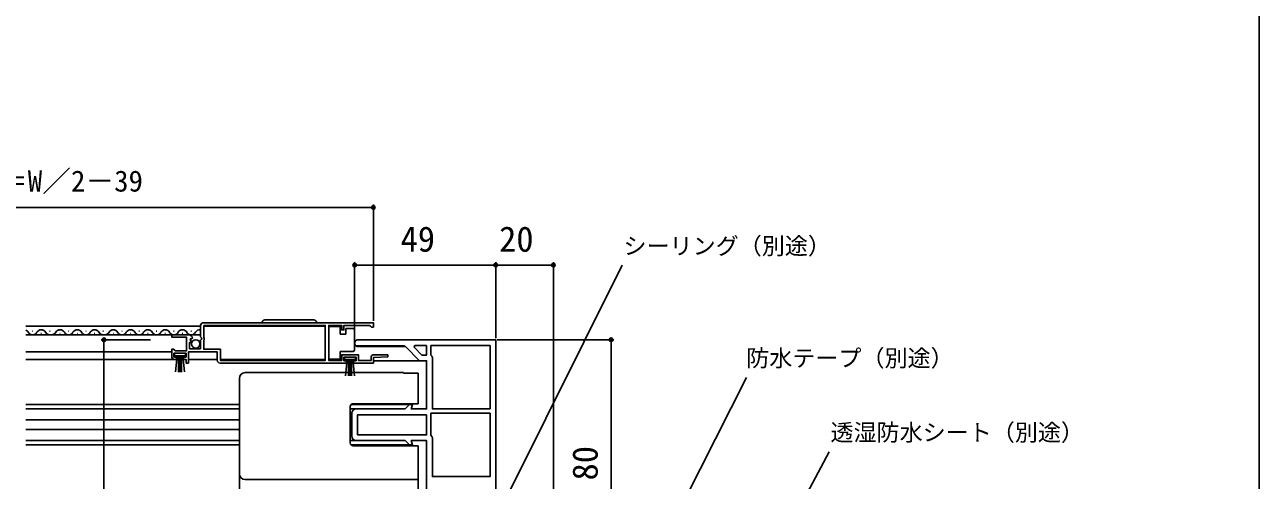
# Model space of a CAD drawing. Units: millimetres, scale not verified. Extents: x -525 to 525, y -783 to 779.
# Drawn here: x 96.5 to 525, y -481.1 to -323 of the extents above; entities that cross this region are included whole.
import ezdxf
from ezdxf.enums import TextEntityAlignment as Align

# ---------------------------------------------------------------- set-up
doc = ezdxf.new("R2010")
doc.units = ezdxf.units.MM
doc.header["$LTSCALE"] = 4
for name, color, linetype in [('0-2_YKK_11', 7, 'Continuous'), ('0-4_YKK_12', 2, 'Continuous'), ('0-5_YKK_13', 4, 'Continuous'), ('0-7_YKK_D', 6, 'Continuous'), ('0-8_YKK_ZWAK', 7, 'Continuous')]:
    doc.layers.add(name, color=color, linetype=linetype)
doc.styles.add('ＭＳ ゴシック', font='')
doc.styles.get('ＭＳ ゴシック').set_extended_font_data('MS Gothic')

msp = doc.modelspace()

# ---------------------------------------------------------------- linework, layer by layer
at = {"layer": '0-2_YKK_11'}
msp.add_line((210, -457.8), (210, -465.8), dxfattribs=at)
for points in [[(154.699, -431.782), (154.448, -431.993), (154.129, -431.908), (153.859, -432.376), (154.424, -432.941), (154.317, -433.2), (153.7, -433.2), (153.7, -435.4), (157.5, -435.4), (157.5, -432.4), (157.8, -432.1), (157.953, -431.771), (157.5, -431.231), (157.5, -427.4)], [(158.5, -426.4), (217.5, -426.4), (217.5, -427.9), (216.8, -427.9), (216.5, -427.6), (216.2, -427.3), (207.3, -427.3), (207.3, -428.9), (206.5, -428.9), (206.5, -427.3), (202, -427.3), (202, -439.5), (206.5, -439.5), (206.5, -437.5), (212.3, -437.5), (212.3, -439.5), (216.7, -439.5), (216.7, -438.5)], [(147.5, -438.1), (147.5, -435.6), (148.2, -435.6), (148.5, -435.9), (148.8, -436.2), (152.6, -436.2), (152.6, -431.4), (147.5, -431.4), (147.5, -430.6), (153.404, -430.6)], [(260, -509.8), (260, -432.3), (212.2, -432.3)], [(163.3, -439.4), (163.3, -436.5), (153.3, -436.5), (153.3, -440.4), (152.5, -440.4), (152.5, -439.1), (151.6, -439.1), (151.6, -438.3), (152.5, -438.3), (152.5, -437), (148.3, -437), (148.3, -438.3), (149.2, -438.3), (149.2, -439.1), (148.5, -439.1)], [(212.2, -434.7), (228.6, -434.7), (233.5, -439.6), (236, -439.6), (236, -456.3), (230.659, -456.3), (231.061, -454.8), (230, -454.8), (228.5, -456.3), (211.5, -456.3)], [(217.7, -437.5), (222.491, -437.5), (222.508, -438.283), (217.5, -438.5), (217.5, -440.4), (210.6, -440.4), (210.6, -439.6), (211.5, -439.6), (211.5, -438.3), (207.3, -438.3), (207.3, -439.6), (208.2, -439.6), (208.2, -440.4), (164.3, -440.4)], [(211.5, -467.3), (228.5, -467.3), (230, -468.8), (231.061, -468.8), (230.659, -467.3), (236, -467.3), (236, -493.675), (236.187, -494.066), (236.187, -494.534), (236, -494.924), (236, -507.3), (230.659, -507.3), (231.061, -505.8), (230, -505.8), (228.5, -507.3), (211.5, -507.3)]]:
    msp.add_lwpolyline(points, dxfattribs=at)
for points in [[(158.6, -427.3), (200.8, -427.3), (200.8, -439.5), (164.4, -439.5), (164.4, -435.6), (158.6, -435.6), (158.6, -432.5), (158.8, -432.3), (158.8, -431.7), (158.6, -431.5)], [(236, -434.3), (231.901, -434.3), (231.646, -434.917), (234.328, -437.6), (236, -437.6)], [(258, -456.3), (258, -434.3), (237.5, -434.3), (237.5, -437.6), (237.75, -438.033), (238, -438.466), (238, -456.3)], [(236, -458.3), (212, -458.3), (212, -465.3), (236, -465.3)], [(258, -457.8), (258, -479.8), (238, -479.8), (238, -466.3), (237.75, -465.867), (237.5, -465.434), (237.5, -457.8)]]:
    msp.add_lwpolyline(points, close=True, dxfattribs=at)
for centre, radius, start, end in [((158.5, -427.4), 1, 90.00001, 179.99999), ((153.404, -431.9), 1.3, 5.2159, 90.00002), ((212.2, -433.5), 1.2, 89.99999, 270.00001), ((148.5, -438.1), 1, 180.00001, 269.99999), ((164.3, -439.4), 1, 180.00001, 269.99999), ((217.7, -438.5), 1, 90.00001, 179.99999), ((211.5, -457.8), 1.5, 90.00001, 179.99999), ((211.5, -465.8), 1.5, 180.00001, 269.99999)]:
    msp.add_arc(centre, radius, start, end, dxfattribs=at)
at = {"layer": '0-4_YKK_12'}
for p, q in [((96.86, -427.6), (124.498, -427.6)), ((157.497, -427.6), (124.498, -427.6)), ((200.8, -427.6), (158.597, -427.6)), ((96.86, -430.6), (124.498, -430.6)), ((99.14, -429.34), (99.34, -429.34)), ((102.14, -430.1), (102.34, -430.1)), ((105.14, -429.34), (105.34, -429.34)), ((108.845, -430.1), (108.645, -430.1)), ((111.845, -429.34), (111.645, -429.34)), ((114.645, -430.1), (114.845, -430.1)), ((117.645, -429.34), (117.845, -429.34)), ((120.645, -430.1), (120.845, -430.1)), ((123.645, -429.34), (123.845, -429.34)), ((157.497, -430.6), (124.498, -430.6)), ((127.35, -430.1), (127.15, -430.1)), ((130.35, -429.339), (130.15, -429.339)), ((133.35, -430.1), (133.15, -430.1)), ((136.35, -429.339), (136.15, -429.339)), ((139.35, -430.1), (139.15, -430.1)), ((142.35, -429.339), (142.15, -429.339)), ((145.35, -430.1), (145.15, -430.1)), ((148.35, -429.339), (148.15, -429.339)), ((151.35, -430.1), (151.15, -430.1)), ((154.35, -429.339), (154.15, -429.339)), ((96.86, -436.5), (124.498, -436.5)), ((147.497, -436.5), (124.498, -436.5)), ((211, -434.4), (228.3, -434.4)), ((124.498, -439.1), (96.86, -439.1)), ((148.897, -439.1), (124.498, -439.1)), ((163.297, -439.1), (153.297, -439.1)), ((200.8, -439.1), (164.397, -439.1)), ((233.663, -439.6), (217.5, -439.6)), ((96.86, -454.8), (171, -454.8)), ((171, -456.3), (96.86, -456.3)), ((211.439, -456.3), (209.5, -456.3)), ((230.172, -454.801), (209.785, -454.801)), ((209.786, -454.8), (230.207, -454.8)), ((96.86, -460.098), (171, -460.098)), ((96.86, -463.498), (171, -463.498)), ((171, -467.3), (96.86, -467.3)), ((96.86, -468.8), (171, -468.8)), ((211.5, -467.3), (209.5, -467.3)), ((230.207, -468.8), (209.786, -468.8)), ((209.786, -468.8), (230.207, -468.8)), ((228.328, -467.3), (228.293, -467.3))]:
    msp.add_line(p, q, dxfattribs=at)
for centre, start, end in [((96.24, -430.558), 29.19937, 68.83332), ((99.24, -428.882), 209.19064, 330.80936), ((102.24, -430.558), 29.19937, 150.80063), ((105.24, -428.882), 209.19064, 296.01459), ((105.745, -428.882), 278.3135, 330.80936), ((108.745, -430.558), 29.19937, 150.80063), ((111.745, -428.882), 209.19064, 330.80936), ((114.745, -430.558), 29.19937, 150.80063), ((117.745, -428.882), 209.19064, 330.80936), ((120.745, -430.558), 29.19937, 150.80063), ((123.745, -428.882), 209.19064, 296.01459), ((124.25, -428.881), 278.3135, 330.80936), ((127.25, -430.558), 29.19937, 150.80063), ((130.25, -428.881), 209.19064, 330.80936), ((133.25, -430.558), 29.19937, 150.80063), ((136.25, -428.881), 209.19064, 330.80936), ((139.25, -430.558), 29.19937, 150.80063), ((142.25, -428.881), 209.19064, 330.80936), ((145.25, -430.558), 29.19937, 150.80063), ((148.25, -428.881), 209.19064, 330.80936), ((151.25, -430.558), 29.19937, 150.80063), ((154.25, -428.881), 209.19064, 330.80936), ((157.25, -430.558), 81.73525, 150.80063)]:
    msp.add_arc(centre, 1.718, start, end, dxfattribs=at)
at = {"layer": '0-5_YKK_13'}
for p, q in [((179.847, -425.4), (196.847, -425.4)), ((208, -428.35), (208, -430.35)), ((210.5, -428.35), (208, -428.35)), ((208, -430.35), (206, -430.35)), ((206, -436.35), (210.5, -436.35)), ((211, -435.85), (211, -435.35)), ((148.861, -443.477), (149.397, -437.85)), ((149.897, -437.85), (149.897, -443.5)), ((150.397, -437.85), (150.397, -443.5)), ((150.897, -437.85), (150.897, -443.5)), ((151.933, -443.477), (151.397, -437.85)), ((207.861, -444.777), (208.397, -439.15)), ((208.897, -439.15), (208.897, -444.8)), ((209.397, -439.15), (209.397, -444.8)), ((209.897, -439.15), (209.897, -444.8)), ((210.933, -444.777), (210.397, -439.15)), ((173, -443.705), (228, -443.705)), ((233, -443.879), (233, -454.5)), ((171, -494.8), (171, -445.705)), ((209.5, -455.5), (209.5, -468.1)), ((233, -454.5), (210.5, -454.5)), ((210.5, -469.1), (233, -469.1)), ((233, -469.1), (233, -505.5)), ((233, -480.835), (173, -480.835))]:
    msp.add_line(p, q, dxfattribs=at)
for points in [[(206, -430.35), (206, -427.65), (202, -427.65)], [(211, -435.35), (211, -429.35), (211, -428.85)], [(202, -439.05), (206, -439.05), (206, -436.35)], [(233, -443.879), (228, -443.879), (228, -443.705)]]:
    msp.add_lwpolyline(points, dxfattribs=at)
for points in [[(148.497, -437.85), (152.297, -437.85), (152.297, -437), (148.497, -437)], [(207.497, -439.15), (211.297, -439.15), (211.297, -438.3), (207.497, -438.3)]]:
    msp.add_lwpolyline(points, close=True, dxfattribs=at)
msp.add_circle((155.847, -433.75), 1.45, dxfattribs=at)
for centre, radius, start, end in [((179.847, -426.4), 1, 90, 180), ((196.847, -426.4), 1, 0, 90), ((210.5, -428.85), 0.5, 0.00001, 90), ((210.5, -435.85), 0.5, 270, 359.99995), ((173, -445.705), 2, 90, 180), ((210.5, -455.5), 1, 90, 180), ((210.5, -468.1), 1, 180, 270), ((173, -478.835), 2, 180, 270)]:
    msp.add_arc(centre, radius, start, end, dxfattribs=at)
at = {"layer": '0-7_YKK_D'}
for p, q in [((217.497, -425.7), (217.497, -385.399)), ((217.497, -386.399), (6.5, -386.4)), ((211, -432.3), (211, -405.4)), ((211, -406.4), (260, -406.4)), ((260, -431.8), (260, -405.4)), ((260, -431.8), (260, -405.4)), ((280, -406.4), (260, -406.4)), ((280, -509.3), (280, -405.4)), ((140.101, -432.3), (123, -432.3)), ((124, -539.3), (124, -432.3)), ((260.5, -432.3), (301, -432.3)), ((300, -432.3), (300, -512.3))]:
    msp.add_line(p, q, dxfattribs=at)
for points in [[(262.972, -488.626), (264.108, -486.343), (303.865, -406.4)], [(313.755, -511.3), (314.904, -509.024), (347.01, -445.451)], [(354.417, -511.3), (355.611, -509.047), (375.65, -471.234)]]:
    msp.add_lwpolyline(points, dxfattribs=at)
for centre in [(217.497, -386.399), (211, -406.4), (260, -406.4), (260, -406.4), (280, -406.4), (124, -432.3), (300, -432.3)]:
    msp.add_circle(centre, 0.637, dxfattribs=at)
at = {"layer": '0-8_YKK_ZWAK'}
msp.add_lwpolyline([(-525, -782.8), (525, -782.8), (525, 747.2)], dxfattribs=at)

# ---------------------------------------------------------------- texts
at = {"layer": '0-7_YKK_D', "style": 'ＭＳ ゴシック'}
for s, height, p in [('網戸出来幅＝W／2－39', 7.331, (37.567, -383.093)), ('49', 8.798, (226.943, -404.4)), ('20', 8.798, (261.136, -404.4)), ('シーリング（別途）', 5.865, (304.319, -404.445)), ('防水テープ（別途）', 5.865, (346.92, -443.36)), ('透湿防水シート（別途）', 5.865, (376.15, -469.143))]:
    msp.add_text(s, height=height, dxfattribs=at).set_placement(p, align=Align.BOTTOM_LEFT)
msp.add_text('80', height=8.798, rotation=90, dxfattribs=at).set_placement((298, -481.13), align=Align.BOTTOM_LEFT)

doc.saveas('drawing.dxf')
